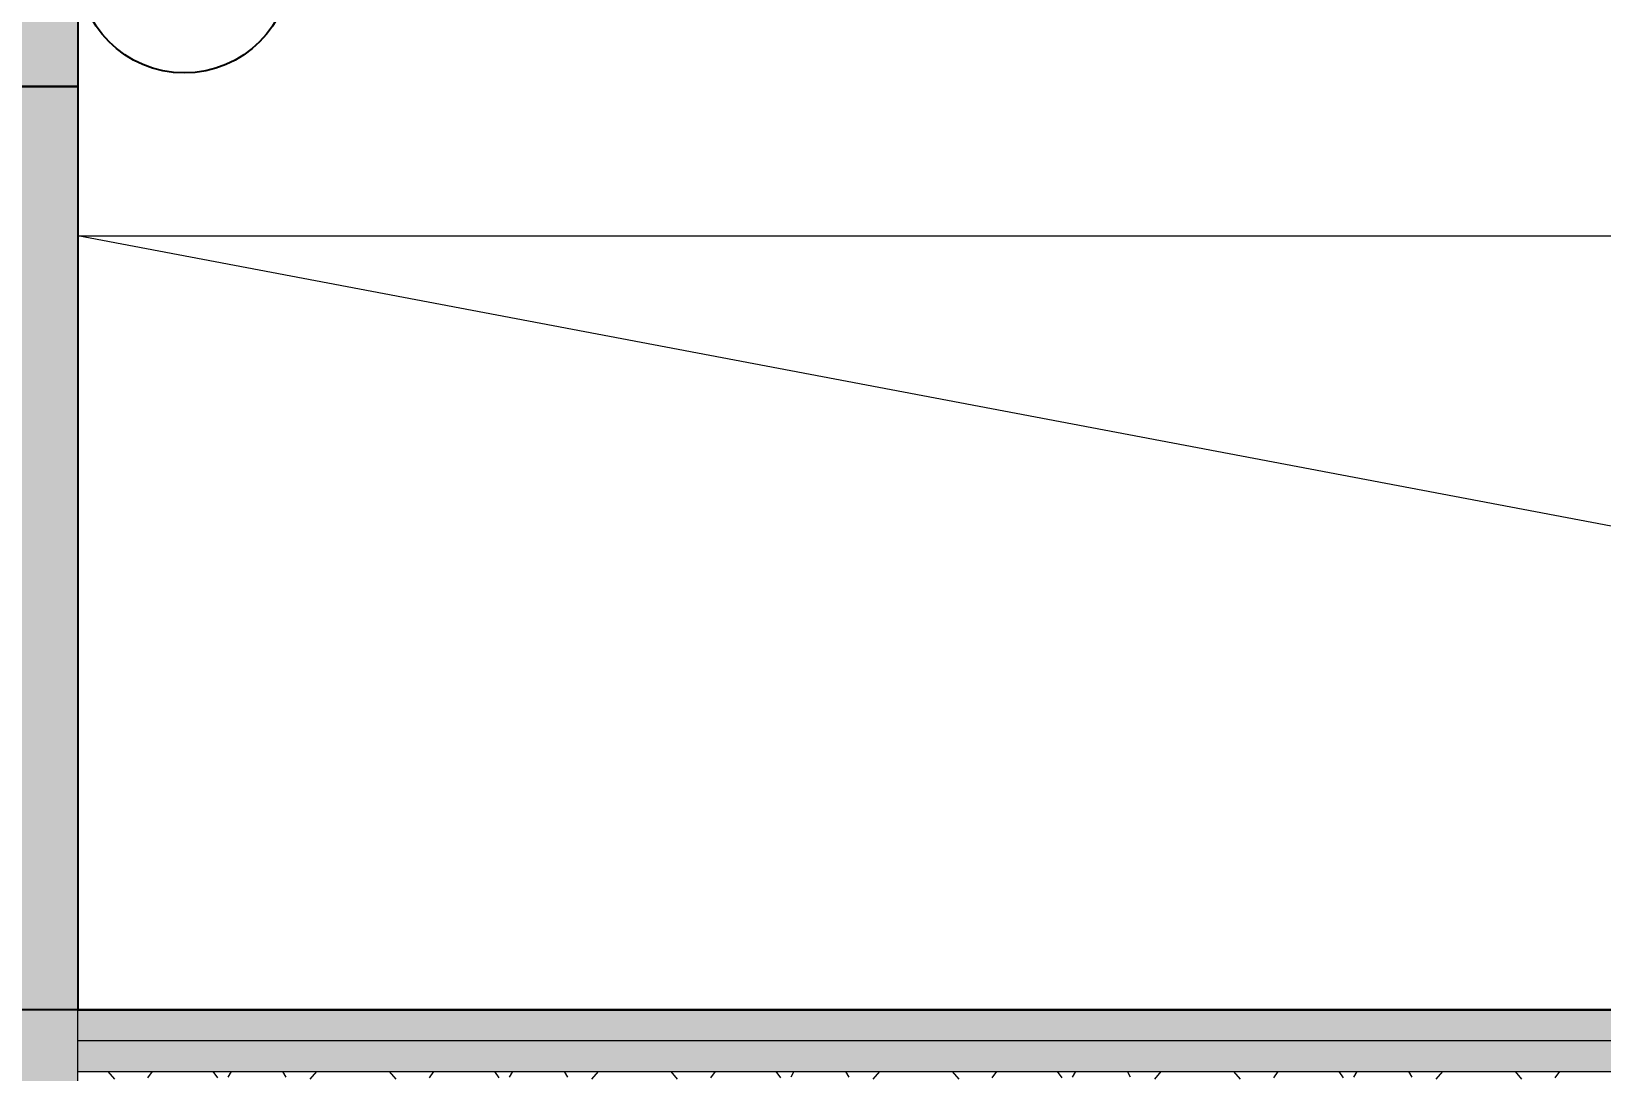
# Model space of a CAD drawing. Header units: metres. Extents: x -1783 to 21505, y -57 to 13660.
# Drawn here: x 13200.8 to 13302.3, y 12357.2 to 12424.5 of the extents above; entities that cross this region are included whole.
import ezdxf

# ---------------------------------------------------------------- set-up
doc = ezdxf.new("R2010")
doc.units = ezdxf.units.M
doc.header["$MEASUREMENT"] = 0
for name, color, linetype, lineweight in [('Bombeiro', 1, 'Continuous', 0), ('Concreto moldado in loco_Pilares.IFC Model_Caneta_No__241', 7, 'Continuous', 13), ('Concreto moldado in loco_Pilares.IFC Model_Caneta_No__4', 7, 'Continuous', 20), ('MOBILIÁRIO_Caneta_No__96', 252, 'Continuous', 0), ('PAREDE CONSTRUIR_Caneta_No__241', 7, 'Continuous', 13), ('PAREDE CONSTRUIR_Caneta_No__96', 252, 'Continuous', 0)]:
    doc.layers.add(name, color=color, linetype=linetype, lineweight=lineweight)
for name, color, linetype in [('colorida chamar atenção', 10, 'Continuous'), ('Concreto moldado in loco_Pilares.IFC Model', 7, 'Continuous'), ('cotas', 7, 'Continuous'), ('COTAS EXECUTIVO.EXEC', 7, 'Continuous'), ('MOBILIÁRIO', 7, 'Continuous'), ('PAREDE CONSTRUIR', 7, 'Continuous')]:
    doc.layers.add(name, color=color, linetype=linetype)
doc.styles.add('R80', font='romans.shx', dxfattribs={"height": 10})
doc.dimstyles.new('1-50', dxfattribs={"dimtxt": 10, "dimasz": 5, "dimexe": 10, "dimexo": 10, "dimgap": 3, "dimtad": 1, "dimdec": 1, "dimrnd": 1, "dimdsep": 46, "dimtxsty": 'R80', "dimblk": 'DOT', "dimcen": 0, "dimclrd": 252, "dimclre": 252, "dimclrt": 252, "dimadec": 0, "dimazin": 0, "dimtfac": 1, "dimtdec": 1, "dimtix": 1, "dimtmove": 2, "dimatfit": 3, "dimldrblk": 'DOT', "dimfxl": 1, "dimtolj": 1, "dimarcsym": 0})

# ---------------------------------------------------------------- blocks, each defined once
blk = doc.blocks.new('_Dot')
at = {"color": 0, "linetype": 'ByBlock', "lineweight": -2}
blk.add_line((-0.5, 0), (-1, 0), dxfattribs=at)
at = {"color": 0, "linetype": 'ByBlock', "const_width": 0.5}
blk.add_lwpolyline([(-0.25, 0, 1), (0.25, 0, 1)], format="xyb", close=True, dxfattribs=at)
blk = doc.blocks.new('*D7214')
at = {"layer": 'COTAS EXECUTIVO.EXEC', "color": 252, "lineweight": -2, "transparency": 16777216}
for p, q in [((13115.47348419995, 12366.24871889048), (13115.47348419995, 12371.24871889048)), ((14153.84122137245, 12361.24871889048), (13105.47348419995, 12361.24871889048)), ((13115.47348419995, 12347.24871889048), (13115.47348419995, 12361.24871889048)), ((14153.84122137245, 12347.24871889048), (13105.47348419995, 12347.24871889048)), ((13115.47348419995, 12342.24871889048), (13115.47348419995, 12337.24871889048))]:
    blk.add_line(p, q, dxfattribs=at)
at = {"layer": 'COTAS EXECUTIVO.EXEC', "color": 252, "lineweight": -2, "transparency": 16777216, "xscale": 5, "yscale": 5, "zscale": 5}
for p, rotation in [((13115.47348419995, 12361.24871889048), 270), ((13115.47348419995, 12347.24871889048), 90)]:
    blk.add_blockref('_Dot', p, dxfattribs=dict(at, rotation=rotation))
at = {"layer": 'COTAS EXECUTIVO.EXEC', "color": 252, "transparency": 16777216, "insert": (13115.30963699668, 12332.25252064725), "char_height": 10, "attachment_point": 5, "rotation": 90, "style": 'R80'}
blk.add_mtext('\\A1;14', dxfattribs=at)
blk = doc.blocks.new('*D7240')
at = {"layer": 'COTAS EXECUTIVO.EXEC', "color": 252, "lineweight": -2, "transparency": 16777216}
for p, q in [((14163.84122137245, 12681.23830170243), (14163.84122137245, 11798.00437883696)), ((13203.84122137239, 12129.50831464551), (13203.84122137239, 11798.00437883696)), ((13208.84122137239, 11808.00437883696), (13654.23788027196, 11808.00437883696)), ((14158.84122137245, 11808.00437883696), (13685.95216598625, 11808.00437883696))]:
    blk.add_line(p, q, dxfattribs=at)
at = {"layer": 'COTAS EXECUTIVO.EXEC', "color": 252, "lineweight": -2, "transparency": 16777216, "xscale": 5, "yscale": 5, "zscale": 5, "rotation": 180}
blk.add_blockref('_Dot', (13203.84122137239, 11808.00437883696), dxfattribs=at)
at = {"layer": 'COTAS EXECUTIVO.EXEC', "color": 252, "lineweight": -2, "transparency": 16777216, "xscale": 5, "yscale": 5, "zscale": 5}
blk.add_blockref('_Dot', (14163.84122137245, 11808.00437883696), dxfattribs=at)
at = {"layer": 'COTAS EXECUTIVO.EXEC', "color": 252, "transparency": 16777216, "insert": (13670.0950231291, 11808.00437883696), "char_height": 10, "attachment_point": 5, "style": 'R80'}
blk.add_mtext('\\A1;960', dxfattribs=at)
blk = doc.blocks.new('*D7242')
at = {"layer": 'COTAS EXECUTIVO.EXEC', "color": 252, "lineweight": -2, "transparency": 16777216}
for p, q in [((13203.84122137239, 12430.89326426306), (13203.84122137239, 12970.66590200912)), ((13983.84122137239, 12881.2993249161), (13983.84122137239, 12970.66590200912)), ((13208.84122137239, 12960.66590200912), (13564.2378802719, 12960.66590200912)), ((13978.84122137239, 12960.66590200912), (13595.95216598619, 12960.66590200912))]:
    blk.add_line(p, q, dxfattribs=at)
at = {"layer": 'COTAS EXECUTIVO.EXEC', "color": 252, "lineweight": -2, "transparency": 16777216, "xscale": 5, "yscale": 5, "zscale": 5, "rotation": 180}
blk.add_blockref('_Dot', (13203.84122137239, 12960.66590200912), dxfattribs=at)
at = {"layer": 'COTAS EXECUTIVO.EXEC', "color": 252, "lineweight": -2, "transparency": 16777216, "xscale": 5, "yscale": 5, "zscale": 5}
blk.add_blockref('_Dot', (13983.84122137239, 12960.66590200912), dxfattribs=at)
at = {"layer": 'COTAS EXECUTIVO.EXEC', "color": 252, "transparency": 16777216, "insert": (13580.09502312905, 12960.66590200912), "char_height": 10, "attachment_point": 5, "style": 'R80'}
blk.add_mtext('\\A1;780', dxfattribs=at)
blk = doc.blocks.new('*D7397')
at = {"layer": 'COTAS EXECUTIVO.EXEC', "color": 252, "lineweight": -2, "transparency": 16777216}
for p, q in [((14015.84122137245, 12676.23830170243), (14015.84122137245, 12276.09098143166)), ((13203.84122137239, 11723.50257403695), (13203.84122137239, 12296.09098143166)), ((13208.84122137239, 12286.09098143166), (13580.2378802719, 12286.09098143166)), ((14010.84122137245, 12286.09098143166), (13611.95216598619, 12286.09098143166))]:
    blk.add_line(p, q, dxfattribs=at)
at = {"layer": 'COTAS EXECUTIVO.EXEC', "color": 252, "lineweight": -2, "transparency": 16777216, "xscale": 5, "yscale": 5, "zscale": 5, "rotation": 180}
blk.add_blockref('_Dot', (13203.84122137239, 12286.09098143166), dxfattribs=at)
at = {"layer": 'COTAS EXECUTIVO.EXEC', "color": 252, "lineweight": -2, "transparency": 16777216, "xscale": 5, "yscale": 5, "zscale": 5}
blk.add_blockref('_Dot', (14015.84122137245, 12286.09098143166), dxfattribs=at)
at = {"layer": 'COTAS EXECUTIVO.EXEC', "color": 252, "transparency": 16777216, "insert": (13596.09502312905, 12286.09098143166), "char_height": 10, "attachment_point": 5, "style": 'R80'}
blk.add_mtext('\\A1;812', dxfattribs=at)
blk = doc.blocks.new('iluminação')
at = {"layer": 'colorida chamar atenção'}
blk.add_hatch(color=256, dxfattribs=at).paths.add_polyline_path([(15.52132171807898, 37.50083614047617), (0, 37.50083614048344), (0, 0), (15.52132171807898, 0)])
blk.add_lwpolyline([(0, 37.50083614047617), (15.52132171807898, 37.50083614047617), (15.52132171807898, 0), (0, 0)], close=True, dxfattribs=at)
blk.add_circle((7.76066085903949, 44.38047700986499), 6.879640869391152, dxfattribs=at)
blk = doc.blocks.new('*X80')
at = {"layer": 'PAREDE CONSTRUIR_Caneta_No__96', "color": 252, "linetype": 'Continuous', "lineweight": 0}
for p, q in [((-53.79019922732728, -37.14511905638518), (-53.7944616139485, -37.14019999999999)), ((-53.76601230479022, -37.14019999999999), (-53.76894294419658, -37.14423367909433)), ((-53.72357181820107, -37.14423367909433), (-53.72650245760743, -37.14019999999999)), ((-53.71501045450428, -37.14019999999999), (-53.71712664608329, -37.14386535133337)), ((-53.67935391956016, -37.14386535133337), (-53.68147011113916, -37.14019999999999)), ((-53.65976413003529, -37.14019999999999), (-53.66402651665651, -37.14511905638518)), ((-53.60834541691146, -37.14511905638518), (-53.61260780353268, -37.14019999999999)), ((-53.58415849437441, -37.14019999999999), (-53.58708913378076, -37.14423367909433)), ((-53.54171800778526, -37.14423367909433), (-53.54464864719161, -37.14019999999999)), ((-53.53315664408846, -37.14019999999999), (-53.53527283566747, -37.14386535133337)), ((-53.49750010914434, -37.14386535133337), (-53.49961630072335, -37.14019999999999)), ((-53.47791031961948, -37.14019999999999), (-53.4821727062407, -37.14511905638518)), ((-53.42649160649565, -37.14511905638518), (-53.43075399311687, -37.14019999999999)), ((-53.40230468395859, -37.14019999999999), (-53.40523532336495, -37.14423367909433)), ((-53.35986419736944, -37.14423367909433), (-53.3627948367758, -37.14019999999999)), ((-53.35130283367265, -37.14019999999999), (-53.35341902525165, -37.14386535133337)), ((-53.31564629872852, -37.14386535133337), (-53.31776249030753, -37.14019999999999)), ((-53.29605650920366, -37.14019999999999), (-53.30031889582488, -37.14511905638518)), ((-53.24463779607983, -37.14511905638518), (-53.24890018270105, -37.14019999999999)), ((-53.22045087354277, -37.14019999999999), (-53.22338151294913, -37.14423367909433)), ((-53.17801038695362, -37.14423367909433), (-53.18094102635998, -37.14019999999999)), ((-53.16944902325683, -37.14019999999999), (-53.17156521483584, -37.14386535133337)), ((-53.13379248831271, -37.14386535133337), (-53.13590867989171, -37.14019999999999)), ((-53.11420269878784, -37.14019999999999), (-53.11846508540906, -37.14511905638518)), ((-53.06278398566401, -37.14511905638518), (-53.06704637228523, -37.14019999999999)), ((-53.03859706312696, -37.14019999999999), (-53.04152770253332, -37.14423367909433)), ((-52.99615657653781, -37.14423367909433), (-52.99908721594417, -37.14019999999999)), ((-52.98759521284101, -37.14019999999999), (-52.98971140442002, -37.14386535133337)), ((-52.95193867789689, -37.14386535133337), (-52.9540548694759, -37.14019999999999)), ((-52.93234888837203, -37.14019999999999), (-52.93661127499325, -37.14511905638518)), ((-52.8809301752482, -37.14511905638518), (-52.88519256186942, -37.14019999999999)), ((-52.85674325271114, -37.14019999999999), (-52.8596738921175, -37.14423367909433))]:
    blk.add_line(p, q, dxfattribs=at)
blk = doc.blocks.new('Cupboard 26[43]_6', base_point=(-53.81403424779357, -36.60019999999999))
at = {"layer": 'MOBILIÁRIO_Caneta_No__96', "color": 252, "linetype": 'Continuous', "lineweight": 13}
blk.add_line((-51.17403424779358, -37.10019999999999), (-53.81403424779357, -36.60019999999999), dxfattribs=at)
at = {"layer": 'MOBILIÁRIO_Caneta_No__96', "color": 252, "linetype": 'Continuous', "lineweight": 13, "flags": 128}
blk.add_lwpolyline([(-53.81403424779357, -36.60019999999999), (-51.17403424779358, -36.60019999999999), (-51.17403424779358, -37.10019999999999), (-53.81403424779357, -37.10019999999999)], close=True, dxfattribs=at)

msp = doc.modelspace()

# ---------------------------------------------------------------- hatches: boundary and pattern name
at = {"layer": 'Concreto moldado in loco_Pilares.IFC Model', "linetype": 'Continuous', "lineweight": 0, "true_color": 0x000000}
msp.add_hatch(color=18, dxfattribs=at).paths.add_polyline_path([(13183.84464615177, 12345.88871889053), (13203.84464615177, 12345.88871889053), (13203.84464615177, 12420.88871889053), (13183.84464615177, 12420.88871889053)])
at = {"layer": 'cotas'}
h = msp.add_hatch(color=7, dxfattribs=at)
h.dxf.hatch_style = 1
h.paths.add_polyline_path([(21504.96070620586, 13659.96308478161), (10304.96070620586, 13659.96308478161), (10304.96070620586, 5739.963084781606), (21504.96070620586, 5739.963084781606)])
h.paths.add_polyline_path([(10571.62737287255, 13593.29641811495), (21371.62737287255, 13593.29641811495), (21371.62737287255, 5806.629751448292), (10571.62737287255, 5806.629751448292)], flags=16)
at = {"layer": 'PAREDE CONSTRUIR', "linetype": 'Continuous', "lineweight": 0, "true_color": 0xffffff}
for points in [[(13200.84122137241, 12417.89326426314), (13203.84122137241, 12417.89326426314), (13203.84122137241, 12420.89326426314)], [(13200.84122137241, 12420.89326426314), (13200.84122137241, 12417.89326426314), (13203.84122137241, 12420.89326426314)], [(13200.84122403232, 12417.89326426314), (13200.84122403232, 12241.17498515975), (13203.84121767084, 12241.17498515975), (13203.84121767084, 12417.89326426314)], [(13467.84122137241, 12361.24871889053), (13203.84122137241, 12361.24871889053), (13203.84122137241, 12359.24871889053), (13467.84122137241, 12359.24871889053)], [(13467.84122137241, 12359.24871889053), (13203.84122137241, 12359.24871889053), (13203.84122137241, 12357.24871889053), (13467.84122137241, 12357.24871889053)]]:
    msp.add_hatch(color=7, dxfattribs=at).paths.add_polyline_path(points)

# ---------------------------------------------------------------- linework, layer by layer
at = {"layer": 'Concreto moldado in loco_Pilares.IFC Model_Caneta_No__241', "color": 7, "linetype": 'Continuous', "lineweight": 13, "flags": 128}
msp.add_lwpolyline([(13183.84464615177, 12345.88871889053), (13203.84464615177, 12345.88871889053), (13203.84464615177, 12420.88871889053), (13183.84464615177, 12420.88871889053)], close=True, dxfattribs=at)
at = {"layer": 'Concreto moldado in loco_Pilares.IFC Model_Caneta_No__4', "color": 7, "linetype": 'Continuous', "lineweight": 20, "flags": 128}
msp.add_lwpolyline([(13183.84464615177, 12345.88871889053), (13203.84464615177, 12345.88871889053), (13203.84464615177, 12420.88871889053), (13183.84464615177, 12420.88871889053)], close=True, dxfattribs=at)
at = {"layer": 'COTAS EXECUTIVO.EXEC', "flags": 128}
msp.add_lwpolyline([(12927.84122316053, 12420.89326401207), (13147.84122137245, 12420.89326401207), (13203.84122047838, 12420.89326401207), (13203.84122047838, 12361.24871873612), (13467.84122316059, 12361.24871873612), (13467.84122316059, 12420.89326401207), (13467.84122316059, 12791.2993249161), (13147.84122137245, 12791.2993249161), (13147.84122137245, 12571.29932670424), (12927.84122316053, 12571.29932670424)], close=True, dxfattribs=at)
at = {"layer": 'PAREDE CONSTRUIR_Caneta_No__241', "color": 7, "linetype": 'Continuous', "lineweight": 13}
for p, q in [((13203.84122137241, 12359.24871889053), (13467.84122137241, 12359.24871889053)), ((13203.84122137241, 12357.24871889053), (13467.84122137241, 12357.24871889053))]:
    msp.add_line(p, q, dxfattribs=at)
at = {"layer": 'PAREDE CONSTRUIR_Caneta_No__241', "color": 7, "linetype": 'Continuous', "lineweight": 13, "flags": 128}
for points in [[(13203.84122137241, 12420.89326426314), (13037.51178615337, 12420.89326426314)], [(13203.84122137241, 12420.89326426314), (13203.84122137241, 12417.89326426314)], [(13203.84122137241, 12241.17497404288), (13203.84122137241, 12417.89326426314)], [(13467.84122137241, 12361.24871889053), (13203.84122137241, 12361.24871889053)], [(13203.84122137241, 12359.24871889053), (13203.84122137241, 12361.24871889053)], [(13203.84122137241, 12357.24871889053), (13203.84122137241, 12359.24871889053)], [(13203.84122137241, 12351.24871889053), (13203.84122137241, 12357.24871889053)]]:
    msp.add_lwpolyline(points, dxfattribs=at)

# ---------------------------------------------------------------- block references
at = {"layer": 'Bombeiro', "rotation": 270}
msp.add_blockref('iluminação', (13166.34038523192, 12436.41458573015), dxfattribs=at)
at = {"layer": 'MOBILIÁRIO', "color": 252, "linetype": 'Continuous', "lineweight": 0, "xscale": 100, "yscale": 100, "zscale": 100}
msp.add_blockref('Cupboard 26[43]_6', (13203.84122137241, 12411.24871889053), dxfattribs=at)
at = {"layer": 'PAREDE CONSTRUIR', "color": 7, "lineweight": 13, "xscale": 100, "yscale": 100, "zscale": 100}
msp.add_blockref('*X80', (18585.24464615177, 16071.26871889053), dxfattribs=at)

# ---------------------------------------------------------------- dimensions: what is measured, and where the dimension line sits
at = {"layer": 'COTAS EXECUTIVO.EXEC'}
for base, p1, p2, picture, middle in [((13983.84122137239, 12960.66590200912), (13203.84122137239, 12420.89326426306), (13983.84122137239, 12871.2993249161), '*D7242', (13580.09502312905, 12960.66590200912)), ((14163.84122137245, 11808.00437883696), (13203.84122137239, 12139.50831464551), (14163.84122137245, 12691.23830170243), '*D7240', (13670.0950231291, 11808.00437883696)), ((14015.84122137245, 12286.09098143166), (13203.84122137239, 11713.50257403695), (14015.84122137245, 12686.23830170243), '*D7397', (13596.09502312905, 12286.09098143166))]:
    dim = msp.add_linear_dim(base=base, p1=p1, p2=p2, dimstyle='1-50', dxfattribs=at)
    dim.commit()
    dim.dimension.update_dxf_attribs({"geometry": picture, "text_midpoint": middle, "dimtype": 160})
dim = msp.add_linear_dim(base=(13115.47348419995, 12361.24871889048), p1=(14163.84122137245, 12347.24871889048), p2=(14163.84122137245, 12361.24871889048), angle=90, dimstyle='1-50', dxfattribs=at)
dim.commit()
dim.dimension.update_dxf_attribs({"geometry": '*D7214', "text_midpoint": (13115.30963699668, 12332.25252064725), "dimtype": 160})

doc.saveas('drawing.dxf')
